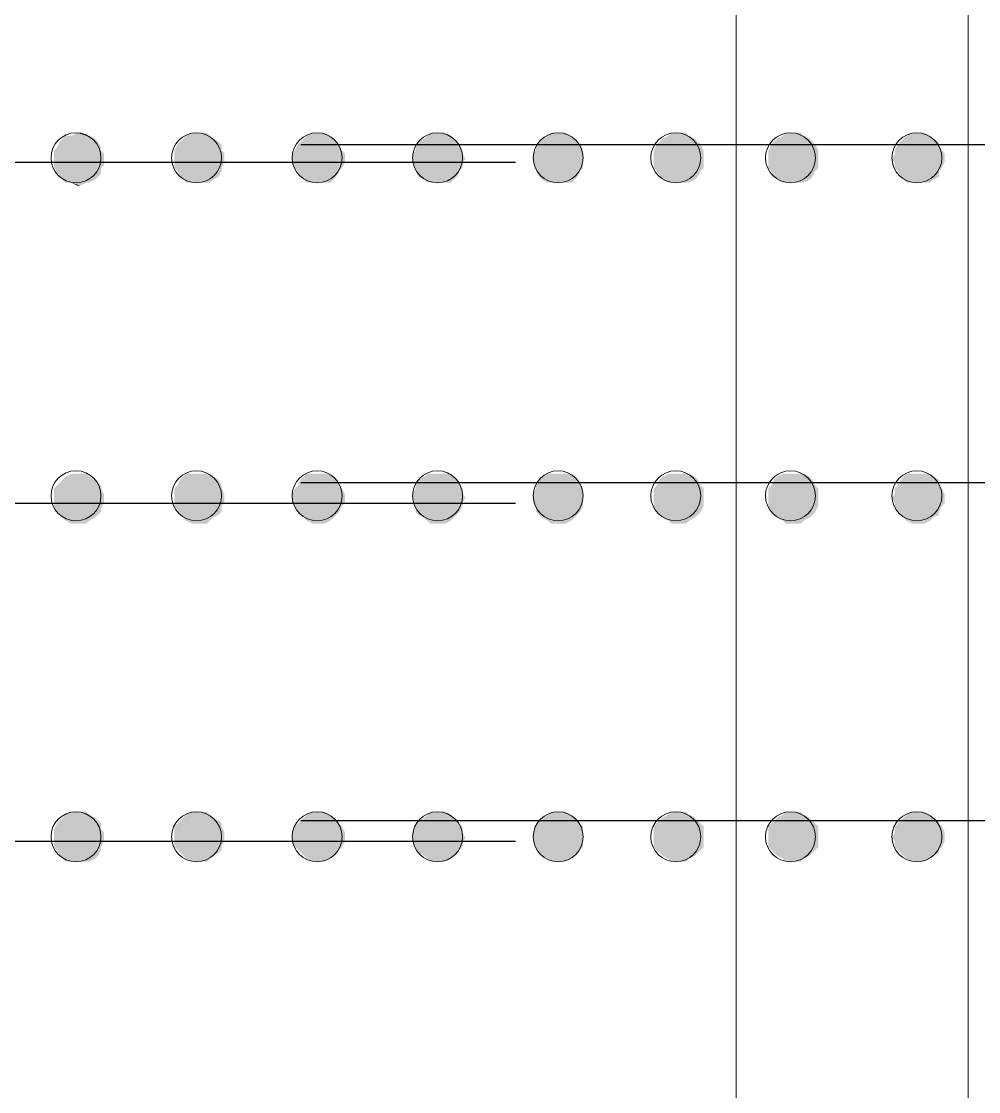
# Model space of a CAD drawing. Header units: inches. Extents: x 2 to 136, y 1 to 96.
# Drawn here: x 53.96 to 60.34, y 59.27 to 66.4 of the extents above; entities that cross this region are included whole.
import ezdxf

# ---------------------------------------------------------------- set-up
doc = ezdxf.new("R2010")
doc.units = ezdxf.units.IN
doc.header["$MEASUREMENT"] = 0
doc.layers.add('PDF_COLUMN', color=251, linetype='Continuous', true_color=0x636466)
doc.layers.add('PDF_Outer Line', color=165, linetype='Continuous', true_color=0x5258ac)
doc.layers.add('PDF_Girt', color=7, linetype='Continuous')

msp = doc.modelspace()

# ---------------------------------------------------------------- linework, layer by layer
at = {"layer": 'PDF_COLUMN', "lineweight": 0}
for centre in [(54.326, 65.4947), (55.1288, 65.4947), (55.9317, 65.4947), (56.7346, 65.4947), (57.5375, 65.4947), (58.3208, 65.4947), (54.326, 63.2427), (55.1288, 63.2427), (55.9317, 63.2427), (56.7346, 63.2427), (57.5375, 63.2427), (58.3208, 63.2427), (54.326, 60.971), (55.1288, 60.971), (55.9317, 60.971), (56.7346, 60.971), (57.5375, 60.971), (58.3208, 60.971)]:
    msp.add_circle(centre, 0.1665, dxfattribs=at)
at = {"layer": 'PDF_COLUMN', "color": 7, "lineweight": 0}
for centre in [(59.0846, 65.4947), (59.9266, 65.4947), (59.0846, 63.2427), (59.9266, 63.2427), (59.0846, 60.971), (59.9266, 60.971)]:
    msp.add_circle(centre, 0.1665, dxfattribs=at)
at = {"layer": 'PDF_COLUMN', "transparency": 33554559}
for points in [[(54.2182, 65.6024), (54.4924, 65.5632), (54.1987, 65.5632)], [(54.2378, 65.622), (54.4728, 65.6024), (54.2182, 65.6024)], [(54.4728, 65.6024), (54.2182, 65.6024), (54.4924, 65.5632)], [(54.2574, 65.6415), (54.4532, 65.622), (54.2378, 65.622)], [(54.4532, 65.622), (54.2378, 65.622), (54.4728, 65.6024)], [(54.2966, 65.6415), (54.4141, 65.6415), (54.2574, 65.6415)], [(54.4141, 65.6415), (54.2574, 65.6415), (54.4532, 65.622)], [(54.3357, 65.6611), (54.3945, 65.6415), (54.2966, 65.6415)], [(54.3945, 65.6415), (54.2966, 65.6415), (54.4141, 65.6415)], [(54.3553, 65.6611), (54.3357, 65.6611), (54.3945, 65.6415)], [(55.0211, 65.6024), (55.2953, 65.5828), (55.0016, 65.5828)], [(55.0407, 65.622), (55.2757, 65.6024), (55.0211, 65.6024)], [(55.2757, 65.6024), (55.0211, 65.6024), (55.2953, 65.5828)], [(55.0603, 65.6415), (55.2366, 65.622), (55.0407, 65.622)], [(55.2366, 65.622), (55.0407, 65.622), (55.2757, 65.6024)], [(55.0995, 65.6611), (55.217, 65.6415), (55.0603, 65.6415)], [(55.217, 65.6415), (55.0603, 65.6415), (55.2366, 65.622)], [(55.1191, 65.6611), (55.1974, 65.6611), (55.0995, 65.6611)], [(55.1974, 65.6611), (55.0995, 65.6611), (55.217, 65.6415)], [(55.1582, 65.6611), (55.1191, 65.6611), (55.1974, 65.6611)], [(55.824, 65.6024), (56.0786, 65.5828), (55.8045, 65.5828)], [(55.8436, 65.622), (56.059, 65.6024), (55.824, 65.6024)], [(56.059, 65.6024), (55.824, 65.6024), (56.0786, 65.5828)], [(55.8632, 65.6415), (56.0394, 65.622), (55.8436, 65.622)], [(56.0394, 65.622), (55.8436, 65.622), (56.059, 65.6024)], [(55.9024, 65.6611), (56.0199, 65.6415), (55.8632, 65.6415)], [(56.0199, 65.6415), (55.8632, 65.6415), (56.0394, 65.622)], [(55.9219, 65.6611), (55.9807, 65.6611), (55.9024, 65.6611)], [(55.9807, 65.6611), (55.9024, 65.6611), (56.0199, 65.6415)], [(55.9611, 65.6611), (55.9219, 65.6611), (55.9807, 65.6611)], [(56.6073, 65.6024), (56.8815, 65.5828), (56.5878, 65.5828)], [(56.6465, 65.622), (56.8619, 65.6024), (56.6073, 65.6024)], [(56.8619, 65.6024), (56.6073, 65.6024), (56.8815, 65.5828)], [(56.6661, 65.6415), (56.8423, 65.622), (56.6465, 65.622)], [(56.8423, 65.622), (56.6465, 65.622), (56.8619, 65.6024)], [(56.6857, 65.6611), (56.8228, 65.6415), (56.6661, 65.6415)], [(56.8228, 65.6415), (56.6661, 65.6415), (56.8423, 65.622)], [(56.7248, 65.6611), (56.7836, 65.6611), (56.6857, 65.6611)], [(56.7836, 65.6611), (56.6857, 65.6611), (56.8228, 65.6415)], [(56.764, 65.6611), (56.7248, 65.6611), (56.7836, 65.6611)], [(57.4102, 65.6024), (57.6844, 65.5828), (57.3907, 65.5828)], [(57.4298, 65.622), (57.6648, 65.6024), (57.4102, 65.6024)], [(57.6648, 65.6024), (57.4102, 65.6024), (57.6844, 65.5828)], [(57.469, 65.6415), (57.6452, 65.622), (57.4298, 65.622)], [(57.6452, 65.622), (57.4298, 65.622), (57.6648, 65.6024)], [(57.4886, 65.6611), (57.6257, 65.6415), (57.469, 65.6415)], [(57.6257, 65.6415), (57.469, 65.6415), (57.6452, 65.622)], [(57.5277, 65.6611), (57.5865, 65.6611), (57.4886, 65.6611)], [(57.5865, 65.6611), (57.4886, 65.6611), (57.6257, 65.6415)], [(57.5473, 65.6611), (57.5277, 65.6611), (57.5865, 65.6611)], [(58.2131, 65.6024), (58.4873, 65.5828), (58.1936, 65.5828)], [(58.2327, 65.622), (58.4677, 65.6024), (58.2131, 65.6024)], [(58.4677, 65.6024), (58.2131, 65.6024), (58.4873, 65.5828)], [(58.2719, 65.6415), (58.4481, 65.622), (58.2327, 65.622)], [(58.4481, 65.622), (58.2327, 65.622), (58.4677, 65.6024)], [(58.2915, 65.6611), (58.409, 65.6415), (58.2719, 65.6415)], [(58.409, 65.6415), (58.2719, 65.6415), (58.4481, 65.622)], [(58.3306, 65.6611), (58.3894, 65.6611), (58.2915, 65.6611)], [(58.3894, 65.6611), (58.2915, 65.6611), (58.409, 65.6415)], [(58.3502, 65.6611), (58.3306, 65.6611), (58.3894, 65.6611)], [(54.1987, 65.5632), (54.4924, 65.5436), (54.1791, 65.5436)], [(54.4924, 65.5436), (54.1791, 65.5436), (54.512, 65.524)], [(54.1791, 65.5436), (54.512, 65.524), (54.1791, 65.524)], [(54.4924, 65.5632), (54.1987, 65.5632), (54.4924, 65.5436)], [(55.0016, 65.5828), (55.2953, 65.5436), (54.982, 65.5436)], [(55.2953, 65.5436), (54.982, 65.5436), (55.3149, 65.524)], [(54.982, 65.5436), (55.3149, 65.524), (54.982, 65.524)], [(55.2953, 65.5828), (55.0016, 65.5828), (55.2953, 65.5436)], [(55.7849, 65.5436), (56.1178, 65.524), (55.7653, 65.524)], [(55.8045, 65.5828), (56.0982, 65.5436), (55.7849, 65.5436)], [(56.0982, 65.5436), (55.7849, 65.5436), (56.1178, 65.524)], [(56.0786, 65.5828), (55.8045, 65.5828), (56.0982, 65.5436)], [(56.5878, 65.5436), (56.9011, 65.524), (56.5682, 65.524)], [(56.8815, 65.5828), (56.5878, 65.5828), (56.9011, 65.5436)], [(56.5878, 65.5828), (56.9011, 65.5436), (56.5878, 65.5436)], [(56.9011, 65.5436), (56.5878, 65.5436), (56.9011, 65.524)], [(57.3907, 65.5436), (57.704, 65.524), (57.3711, 65.524)], [(57.6844, 65.5828), (57.3907, 65.5828), (57.704, 65.5436)], [(57.3907, 65.5828), (57.704, 65.5436), (57.3907, 65.5436)], [(57.704, 65.5436), (57.3907, 65.5436), (57.704, 65.524)], [(58.1936, 65.5828), (58.5069, 65.5436), (58.174, 65.5436)], [(58.5069, 65.5436), (58.174, 65.5436), (58.5069, 65.524)], [(58.174, 65.5436), (58.5069, 65.524), (58.174, 65.524)], [(58.4873, 65.5828), (58.1936, 65.5828), (58.5069, 65.5436)], [(54.512, 65.524), (54.1791, 65.524), (54.512, 65.4849)], [(54.1791, 65.524), (54.512, 65.4849), (54.1791, 65.4849)], [(54.512, 65.4849), (54.1791, 65.4849), (54.512, 65.4457)], [(54.1791, 65.4849), (54.512, 65.4457), (54.1791, 65.4457)], [(55.3149, 65.524), (54.982, 65.524), (55.3149, 65.4849)], [(54.982, 65.524), (55.3149, 65.4849), (54.982, 65.4849)], [(55.3149, 65.4849), (54.982, 65.4849), (55.3149, 65.4653)], [(54.982, 65.4849), (55.3149, 65.4653), (54.982, 65.4653)], [(55.3149, 65.4653), (54.982, 65.4653), (55.2953, 65.4261)], [(54.982, 65.4653), (55.2953, 65.4261), (54.982, 65.4261)], [(56.1178, 65.524), (55.7653, 65.524), (56.1178, 65.4849)], [(55.7653, 65.524), (56.1178, 65.4849), (55.7653, 65.4849)], [(56.1178, 65.4849), (55.7653, 65.4849), (56.1178, 65.4653)], [(55.7653, 65.4849), (56.1178, 65.4653), (55.7653, 65.4653)], [(56.1178, 65.4653), (55.7653, 65.4653), (56.0982, 65.4261)], [(55.7653, 65.4653), (56.0982, 65.4261), (55.7849, 65.4261)], [(56.9011, 65.524), (56.5682, 65.524), (56.9207, 65.4849)], [(56.5682, 65.524), (56.9207, 65.4849), (56.5682, 65.4849)], [(56.9207, 65.4849), (56.5682, 65.4849), (56.9011, 65.4653)], [(56.5682, 65.4849), (56.9011, 65.4653), (56.5682, 65.4653)], [(56.9011, 65.4653), (56.5682, 65.4653), (56.9011, 65.4261)], [(56.5682, 65.4653), (56.9011, 65.4261), (56.5878, 65.4261)], [(57.704, 65.524), (57.3711, 65.524), (57.704, 65.4849)], [(57.3711, 65.524), (57.704, 65.4849), (57.3711, 65.4849)], [(57.704, 65.4849), (57.3711, 65.4849), (57.704, 65.4653)], [(57.3711, 65.4849), (57.704, 65.4653), (57.3711, 65.4653)], [(57.704, 65.4653), (57.3711, 65.4653), (57.704, 65.4261)], [(57.3711, 65.4653), (57.704, 65.4261), (57.3907, 65.4261)], [(58.5069, 65.524), (58.174, 65.524), (58.5069, 65.4849)], [(58.174, 65.524), (58.5069, 65.4849), (58.174, 65.4849)], [(58.5069, 65.4849), (58.174, 65.4849), (58.5069, 65.4653)], [(58.174, 65.4849), (58.5069, 65.4653), (58.174, 65.4653)], [(58.5069, 65.4653), (58.174, 65.4653), (58.5069, 65.4261)], [(58.174, 65.4653), (58.5069, 65.4261), (58.174, 65.4261)], [(54.512, 65.4457), (54.1791, 65.4457), (54.4924, 65.4261)], [(54.1791, 65.4457), (54.4924, 65.4261), (54.1791, 65.4261)], [(54.4924, 65.4261), (54.1791, 65.4261), (54.4924, 65.387)], [(54.1791, 65.4261), (54.4924, 65.387), (54.1987, 65.387)], [(54.4924, 65.387), (54.1987, 65.387), (54.4728, 65.3674)], [(54.1987, 65.387), (54.4728, 65.3674), (54.2182, 65.3674)], [(55.2953, 65.4261), (54.982, 65.4261), (55.2953, 65.4066)], [(54.982, 65.4261), (55.2953, 65.4066), (55.0016, 65.4066)], [(55.2953, 65.4066), (55.0016, 65.4066), (55.2757, 65.3674)], [(55.0016, 65.4066), (55.2757, 65.3674), (55.0211, 65.3674)], [(56.0982, 65.4261), (55.7849, 65.4261), (56.0786, 65.4066)], [(55.7849, 65.4261), (56.0786, 65.4066), (55.8045, 65.4066)], [(56.0786, 65.4066), (55.8045, 65.4066), (56.059, 65.3674)], [(55.8045, 65.4066), (56.059, 65.3674), (55.824, 65.3674)], [(56.9011, 65.4261), (56.5878, 65.4261), (56.8815, 65.4066)], [(56.5878, 65.4261), (56.8815, 65.4066), (56.5878, 65.4066)], [(56.8815, 65.4066), (56.5878, 65.4066), (56.8619, 65.3674)], [(56.5878, 65.4066), (56.8619, 65.3674), (56.6073, 65.3674)], [(57.704, 65.4261), (57.3907, 65.4261), (57.6844, 65.4066)], [(57.3907, 65.4261), (57.6844, 65.4066), (57.3907, 65.4066)], [(57.6844, 65.4066), (57.3907, 65.4066), (57.6648, 65.3674)], [(57.3907, 65.4066), (57.6648, 65.3674), (57.4102, 65.3674)], [(58.5069, 65.4261), (58.174, 65.4261), (58.4873, 65.4066)], [(58.174, 65.4261), (58.4873, 65.4066), (58.1936, 65.4066)], [(58.4873, 65.4066), (58.1936, 65.4066), (58.4677, 65.3674)], [(58.1936, 65.4066), (58.4677, 65.3674), (58.2131, 65.3674)], [(54.4728, 65.3674), (54.2182, 65.3674), (54.4532, 65.3478)], [(54.2182, 65.3674), (54.4532, 65.3478), (54.2378, 65.3478)], [(54.4532, 65.3478), (54.2378, 65.3478), (54.4141, 65.3282)], [(54.2378, 65.3478), (54.4141, 65.3282), (54.2574, 65.3282)], [(54.4141, 65.3282), (54.2574, 65.3282), (54.3945, 65.3282)], [(54.2574, 65.3282), (54.3945, 65.3282), (54.2966, 65.3282)], [(54.3945, 65.3282), (54.2966, 65.3282), (54.3553, 65.3086)], [(54.2966, 65.3282), (54.3553, 65.3086), (54.3357, 65.3086)], [(55.2757, 65.3674), (55.0211, 65.3674), (55.2366, 65.3478)], [(55.0211, 65.3674), (55.2366, 65.3478), (55.0407, 65.3478)], [(55.2366, 65.3478), (55.0407, 65.3478), (55.217, 65.3282)], [(55.0407, 65.3478), (55.217, 65.3282), (55.0603, 65.3282)], [(55.217, 65.3282), (55.0603, 65.3282), (55.1974, 65.3282)], [(55.0603, 65.3282), (55.1974, 65.3282), (55.0995, 65.3282)], [(55.1974, 65.3282), (55.0995, 65.3282), (55.1582, 65.3282)], [(55.0995, 65.3282), (55.1582, 65.3282), (55.1191, 65.3282)], [(56.059, 65.3674), (55.824, 65.3674), (56.0394, 65.3478)], [(55.824, 65.3674), (56.0394, 65.3478), (55.8436, 65.3478)], [(56.0394, 65.3478), (55.8436, 65.3478), (56.0199, 65.3282)], [(55.8436, 65.3478), (56.0199, 65.3282), (55.8632, 65.3282)], [(56.0199, 65.3282), (55.8632, 65.3282), (55.9807, 65.3282)], [(55.8632, 65.3282), (55.9807, 65.3282), (55.9024, 65.3282)], [(55.9807, 65.3282), (55.9024, 65.3282), (55.9611, 65.3282)], [(55.9024, 65.3282), (55.9611, 65.3282), (55.9219, 65.3282)], [(56.8619, 65.3674), (56.6073, 65.3674), (56.8423, 65.3478)], [(56.6073, 65.3674), (56.8423, 65.3478), (56.6465, 65.3478)], [(56.8423, 65.3478), (56.6465, 65.3478), (56.8228, 65.3282)], [(56.6465, 65.3478), (56.8228, 65.3282), (56.6661, 65.3282)], [(56.8228, 65.3282), (56.6661, 65.3282), (56.7836, 65.3282)], [(56.6661, 65.3282), (56.7836, 65.3282), (56.6857, 65.3282)], [(56.7836, 65.3282), (56.6857, 65.3282), (56.764, 65.3282)], [(56.6857, 65.3282), (56.764, 65.3282), (56.7248, 65.3282)], [(57.6648, 65.3674), (57.4102, 65.3674), (57.6452, 65.3478)], [(57.4102, 65.3674), (57.6452, 65.3478), (57.4298, 65.3478)], [(57.6452, 65.3478), (57.4298, 65.3478), (57.6257, 65.3282)], [(57.4298, 65.3478), (57.6257, 65.3282), (57.469, 65.3282)], [(57.6257, 65.3282), (57.469, 65.3282), (57.5865, 65.3282)], [(57.469, 65.3282), (57.5865, 65.3282), (57.4886, 65.3282)], [(57.5865, 65.3282), (57.4886, 65.3282), (57.5473, 65.3282)], [(57.4886, 65.3282), (57.5473, 65.3282), (57.5277, 65.3282)], [(58.4677, 65.3674), (58.2131, 65.3674), (58.4481, 65.3478)], [(58.2131, 65.3674), (58.4481, 65.3478), (58.2327, 65.3478)], [(58.4481, 65.3478), (58.2327, 65.3478), (58.409, 65.3282)], [(58.2327, 65.3478), (58.409, 65.3282), (58.2719, 65.3282)], [(58.409, 65.3282), (58.2719, 65.3282), (58.3894, 65.3282)], [(58.2719, 65.3282), (58.3894, 65.3282), (58.2915, 65.3282)], [(58.3894, 65.3282), (58.2915, 65.3282), (58.3502, 65.3282)], [(58.2915, 65.3282), (58.3502, 65.3282), (58.3306, 65.3282)], [(54.2966, 63.3895), (54.4141, 63.3699), (54.2574, 63.3699)], [(54.3357, 63.3895), (54.3945, 63.3895), (54.2966, 63.3895)], [(54.3945, 63.3895), (54.2966, 63.3895), (54.4141, 63.3699)], [(54.3553, 63.3895), (54.3357, 63.3895), (54.3945, 63.3895)], [(55.0603, 63.3895), (55.2366, 63.3699), (55.0407, 63.3699)], [(55.0995, 63.3895), (55.217, 63.3895), (55.0603, 63.3895)], [(55.217, 63.3895), (55.0603, 63.3895), (55.2366, 63.3699)], [(55.1191, 63.3895), (55.1974, 63.3895), (55.0995, 63.3895)], [(55.1974, 63.3895), (55.0995, 63.3895), (55.217, 63.3895)], [(55.1582, 63.3895), (55.1191, 63.3895), (55.1974, 63.3895)], [(55.8632, 63.3895), (56.0394, 63.3699), (55.8436, 63.3699)], [(55.9024, 63.3895), (56.0199, 63.3895), (55.8632, 63.3895)], [(56.0199, 63.3895), (55.8632, 63.3895), (56.0394, 63.3699)], [(55.9219, 63.3895), (55.9807, 63.3895), (55.9024, 63.3895)], [(55.9807, 63.3895), (55.9024, 63.3895), (56.0199, 63.3895)], [(55.9611, 63.3895), (55.9219, 63.3895), (55.9807, 63.3895)], [(56.6661, 63.3895), (56.8423, 63.3699), (56.6465, 63.3699)], [(56.6857, 63.3895), (56.8228, 63.3895), (56.6661, 63.3895)], [(56.8228, 63.3895), (56.6661, 63.3895), (56.8423, 63.3699)], [(56.7248, 63.3895), (56.7836, 63.3895), (56.6857, 63.3895)], [(56.7836, 63.3895), (56.6857, 63.3895), (56.8228, 63.3895)], [(56.764, 63.3895), (56.7248, 63.3895), (56.7836, 63.3895)], [(57.469, 63.3895), (57.6452, 63.3699), (57.4298, 63.3699)], [(57.4886, 63.3895), (57.6257, 63.3895), (57.469, 63.3895)], [(57.6257, 63.3895), (57.469, 63.3895), (57.6452, 63.3699)], [(57.5277, 63.3895), (57.5865, 63.3895), (57.4886, 63.3895)], [(57.5865, 63.3895), (57.4886, 63.3895), (57.6257, 63.3895)], [(57.5473, 63.3895), (57.5277, 63.3895), (57.5865, 63.3895)], [(58.2719, 63.3895), (58.4481, 63.3699), (58.2327, 63.3699)], [(58.2915, 63.3895), (58.409, 63.3895), (58.2719, 63.3895)], [(58.409, 63.3895), (58.2719, 63.3895), (58.4481, 63.3699)], [(58.3306, 63.3895), (58.3894, 63.3895), (58.2915, 63.3895)], [(58.3894, 63.3895), (58.2915, 63.3895), (58.409, 63.3895)], [(58.3502, 63.3895), (58.3306, 63.3895), (58.3894, 63.3895)], [(54.2182, 63.3308), (54.4924, 63.3112), (54.1987, 63.3112)], [(54.2378, 63.3504), (54.4728, 63.3308), (54.2182, 63.3308)], [(54.4728, 63.3308), (54.2182, 63.3308), (54.4924, 63.3112)], [(54.2574, 63.3699), (54.4532, 63.3504), (54.2378, 63.3504)], [(54.4532, 63.3504), (54.2378, 63.3504), (54.4728, 63.3308)], [(54.4141, 63.3699), (54.2574, 63.3699), (54.4532, 63.3504)], [(55.0211, 63.3504), (55.2953, 63.3112), (55.0016, 63.3112)], [(55.0407, 63.3699), (55.2757, 63.3504), (55.0211, 63.3504)], [(55.2757, 63.3504), (55.0211, 63.3504), (55.2953, 63.3112)], [(55.2366, 63.3699), (55.0407, 63.3699), (55.2757, 63.3504)], [(55.824, 63.3504), (56.0786, 63.3112), (55.8045, 63.3112)], [(55.8436, 63.3699), (56.059, 63.3504), (55.824, 63.3504)], [(56.059, 63.3504), (55.824, 63.3504), (56.0786, 63.3112)], [(56.0394, 63.3699), (55.8436, 63.3699), (56.059, 63.3504)], [(56.6073, 63.3504), (56.8815, 63.3112), (56.5878, 63.3112)], [(56.6465, 63.3699), (56.8619, 63.3504), (56.6073, 63.3504)], [(56.8619, 63.3504), (56.6073, 63.3504), (56.8815, 63.3112)], [(56.8423, 63.3699), (56.6465, 63.3699), (56.8619, 63.3504)], [(57.4102, 63.3504), (57.6844, 63.3112), (57.3907, 63.3112)], [(57.4298, 63.3699), (57.6648, 63.3504), (57.4102, 63.3504)], [(57.6648, 63.3504), (57.4102, 63.3504), (57.6844, 63.3112)], [(57.6452, 63.3699), (57.4298, 63.3699), (57.6648, 63.3504)], [(58.2131, 63.3504), (58.4873, 63.3112), (58.1936, 63.3112)], [(58.2327, 63.3699), (58.4677, 63.3504), (58.2131, 63.3504)], [(58.4677, 63.3504), (58.2131, 63.3504), (58.4873, 63.3112)], [(58.4481, 63.3699), (58.2327, 63.3699), (58.4677, 63.3504)], [(54.1987, 63.3112), (54.4924, 63.2916), (54.1791, 63.2916)], [(54.4924, 63.2916), (54.1791, 63.2916), (54.512, 63.2524)], [(54.1791, 63.2916), (54.512, 63.2524), (54.1791, 63.2524)], [(54.512, 63.2524), (54.1791, 63.2524), (54.512, 63.2329)], [(54.1791, 63.2524), (54.512, 63.2329), (54.1791, 63.2329)], [(54.4924, 63.3112), (54.1987, 63.3112), (54.4924, 63.2916)], [(55.0016, 63.3112), (55.2953, 63.2916), (54.982, 63.2916)], [(55.2953, 63.2916), (54.982, 63.2916), (55.3149, 63.2524)], [(54.982, 63.2916), (55.3149, 63.2524), (54.982, 63.2524)], [(55.3149, 63.2524), (54.982, 63.2524), (55.3149, 63.2329)], [(54.982, 63.2524), (55.3149, 63.2329), (54.982, 63.2329)], [(55.2953, 63.3112), (55.0016, 63.3112), (55.2953, 63.2916)], [(55.7849, 63.2916), (56.1178, 63.2524), (55.7653, 63.2524)], [(56.1178, 63.2524), (55.7653, 63.2524), (56.1178, 63.2329)], [(55.7653, 63.2524), (56.1178, 63.2329), (55.7653, 63.2329)], [(55.8045, 63.3112), (56.0982, 63.2916), (55.7849, 63.2916)], [(56.0982, 63.2916), (55.7849, 63.2916), (56.1178, 63.2524)], [(56.0786, 63.3112), (55.8045, 63.3112), (56.0982, 63.2916)], [(56.5878, 63.2916), (56.9011, 63.2524), (56.5682, 63.2524)], [(56.9011, 63.2524), (56.5682, 63.2524), (56.9207, 63.2329)], [(56.5682, 63.2524), (56.9207, 63.2329), (56.5682, 63.2329)], [(56.8815, 63.3112), (56.5878, 63.3112), (56.9011, 63.2916)], [(56.5878, 63.3112), (56.9011, 63.2916), (56.5878, 63.2916)], [(56.9011, 63.2916), (56.5878, 63.2916), (56.9011, 63.2524)], [(57.3907, 63.2916), (57.704, 63.2524), (57.3711, 63.2524)], [(57.704, 63.2524), (57.3711, 63.2524), (57.704, 63.2329)], [(57.3711, 63.2524), (57.704, 63.2329), (57.3711, 63.2329)], [(57.6844, 63.3112), (57.3907, 63.3112), (57.704, 63.2916)], [(57.3907, 63.3112), (57.704, 63.2916), (57.3907, 63.2916)], [(57.704, 63.2916), (57.3907, 63.2916), (57.704, 63.2524)], [(58.1936, 63.3112), (58.5069, 63.2916), (58.174, 63.2916)], [(58.5069, 63.2916), (58.174, 63.2916), (58.5069, 63.2524)], [(58.174, 63.2916), (58.5069, 63.2524), (58.174, 63.2524)], [(58.5069, 63.2524), (58.174, 63.2524), (58.5069, 63.2329)], [(58.174, 63.2524), (58.5069, 63.2329), (58.174, 63.2329)], [(58.4873, 63.3112), (58.1936, 63.3112), (58.5069, 63.2916)], [(54.512, 63.2329), (54.1791, 63.2329), (54.512, 63.1937)], [(54.1791, 63.2329), (54.512, 63.1937), (54.1791, 63.1937)], [(54.512, 63.1937), (54.1791, 63.1937), (54.4924, 63.1545)], [(54.1791, 63.1937), (54.4924, 63.1545), (54.1791, 63.1545)], [(55.3149, 63.2329), (54.982, 63.2329), (55.3149, 63.1937)], [(54.982, 63.2329), (55.3149, 63.1937), (54.982, 63.1937)], [(55.3149, 63.1937), (54.982, 63.1937), (55.2953, 63.1741)], [(54.982, 63.1937), (55.2953, 63.1741), (54.982, 63.1741)], [(56.1178, 63.2329), (55.7653, 63.2329), (56.1178, 63.1937)], [(55.7653, 63.2329), (56.1178, 63.1937), (55.7653, 63.1937)], [(56.1178, 63.1937), (55.7653, 63.1937), (56.0982, 63.1741)], [(55.7653, 63.1937), (56.0982, 63.1741), (55.7849, 63.1741)], [(56.9207, 63.2329), (56.5682, 63.2329), (56.9011, 63.1937)], [(56.5682, 63.2329), (56.9011, 63.1937), (56.5682, 63.1937)], [(56.9011, 63.1937), (56.5682, 63.1937), (56.9011, 63.1741)], [(56.5682, 63.1937), (56.9011, 63.1741), (56.5878, 63.1741)], [(57.704, 63.2329), (57.3711, 63.2329), (57.704, 63.1937)], [(57.3711, 63.2329), (57.704, 63.1937), (57.3711, 63.1937)], [(57.704, 63.1937), (57.3711, 63.1937), (57.704, 63.1741)], [(57.3711, 63.1937), (57.704, 63.1741), (57.3907, 63.1741)], [(58.5069, 63.2329), (58.174, 63.2329), (58.5069, 63.1937)], [(58.174, 63.2329), (58.5069, 63.1937), (58.174, 63.1937)], [(58.5069, 63.1937), (58.174, 63.1937), (58.5069, 63.1741)], [(58.174, 63.1937), (58.5069, 63.1741), (58.174, 63.1741)], [(54.4924, 63.1545), (54.1791, 63.1545), (54.4924, 63.1349)], [(54.1791, 63.1545), (54.4924, 63.1349), (54.1987, 63.1349)], [(54.4924, 63.1349), (54.1987, 63.1349), (54.4728, 63.1154)], [(54.1987, 63.1349), (54.4728, 63.1154), (54.2182, 63.1154)], [(54.4728, 63.1154), (54.2182, 63.1154), (54.4532, 63.0958)], [(54.2182, 63.1154), (54.4532, 63.0958), (54.2378, 63.0958)], [(55.2953, 63.1741), (54.982, 63.1741), (55.2953, 63.1349)], [(54.982, 63.1741), (55.2953, 63.1349), (55.0016, 63.1349)], [(55.2953, 63.1349), (55.0016, 63.1349), (55.2757, 63.1154)], [(55.0016, 63.1349), (55.2757, 63.1154), (55.0211, 63.1154)], [(55.2757, 63.1154), (55.0211, 63.1154), (55.2366, 63.0958)], [(55.0211, 63.1154), (55.2366, 63.0958), (55.0407, 63.0958)], [(56.0982, 63.1741), (55.7849, 63.1741), (56.0786, 63.1349)], [(55.7849, 63.1741), (56.0786, 63.1349), (55.8045, 63.1349)], [(56.0786, 63.1349), (55.8045, 63.1349), (56.059, 63.1154)], [(55.8045, 63.1349), (56.059, 63.1154), (55.824, 63.1154)], [(56.059, 63.1154), (55.824, 63.1154), (56.0394, 63.0958)], [(55.824, 63.1154), (56.0394, 63.0958), (55.8436, 63.0958)], [(56.9011, 63.1741), (56.5878, 63.1741), (56.8815, 63.1349)], [(56.5878, 63.1741), (56.8815, 63.1349), (56.5878, 63.1349)], [(56.8815, 63.1349), (56.5878, 63.1349), (56.8619, 63.1154)], [(56.5878, 63.1349), (56.8619, 63.1154), (56.6073, 63.1154)], [(56.8619, 63.1154), (56.6073, 63.1154), (56.8423, 63.0958)], [(56.6073, 63.1154), (56.8423, 63.0958), (56.6465, 63.0958)], [(57.704, 63.1741), (57.3907, 63.1741), (57.6844, 63.1349)], [(57.3907, 63.1741), (57.6844, 63.1349), (57.3907, 63.1349)], [(57.6844, 63.1349), (57.3907, 63.1349), (57.6648, 63.1154)], [(57.3907, 63.1349), (57.6648, 63.1154), (57.4102, 63.1154)], [(57.6648, 63.1154), (57.4102, 63.1154), (57.6452, 63.0958)], [(57.4102, 63.1154), (57.6452, 63.0958), (57.4298, 63.0958)], [(58.5069, 63.1741), (58.174, 63.1741), (58.4873, 63.1349)], [(58.174, 63.1741), (58.4873, 63.1349), (58.1936, 63.1349)], [(58.4873, 63.1349), (58.1936, 63.1349), (58.4677, 63.1154)], [(58.1936, 63.1349), (58.4677, 63.1154), (58.2131, 63.1154)], [(58.4677, 63.1154), (58.2131, 63.1154), (58.4481, 63.0958)], [(58.2131, 63.1154), (58.4481, 63.0958), (58.2327, 63.0958)], [(54.4532, 63.0958), (54.2378, 63.0958), (54.4141, 63.0762)], [(54.2378, 63.0958), (54.4141, 63.0762), (54.2574, 63.0762)], [(54.4141, 63.0762), (54.2574, 63.0762), (54.3945, 63.0566)], [(54.2574, 63.0762), (54.3945, 63.0566), (54.2966, 63.0566)], [(54.3945, 63.0566), (54.2966, 63.0566), (54.3553, 63.0566)], [(54.2966, 63.0566), (54.3553, 63.0566), (54.3357, 63.0566)], [(55.2366, 63.0958), (55.0407, 63.0958), (55.217, 63.0762)], [(55.0407, 63.0958), (55.217, 63.0762), (55.0603, 63.0762)], [(55.217, 63.0762), (55.0603, 63.0762), (55.1974, 63.0566)], [(55.0603, 63.0762), (55.1974, 63.0566), (55.0995, 63.0566)], [(55.1974, 63.0566), (55.0995, 63.0566), (55.1582, 63.0566)], [(55.0995, 63.0566), (55.1582, 63.0566), (55.1191, 63.0566)], [(56.0394, 63.0958), (55.8436, 63.0958), (56.0199, 63.0762)], [(55.8436, 63.0958), (56.0199, 63.0762), (55.8632, 63.0762)], [(56.0199, 63.0762), (55.8632, 63.0762), (55.9807, 63.0566)], [(55.8632, 63.0762), (55.9807, 63.0566), (55.9024, 63.0566)], [(55.9807, 63.0566), (55.9024, 63.0566), (55.9611, 63.0566)], [(55.9024, 63.0566), (55.9611, 63.0566), (55.9219, 63.0566)], [(56.8423, 63.0958), (56.6465, 63.0958), (56.8228, 63.0762)], [(56.6465, 63.0958), (56.8228, 63.0762), (56.6661, 63.0762)], [(56.8228, 63.0762), (56.6661, 63.0762), (56.7836, 63.0566)], [(56.6661, 63.0762), (56.7836, 63.0566), (56.6857, 63.0566)], [(56.7836, 63.0566), (56.6857, 63.0566), (56.764, 63.0566)], [(56.6857, 63.0566), (56.764, 63.0566), (56.7248, 63.0566)], [(57.6452, 63.0958), (57.4298, 63.0958), (57.6257, 63.0762)], [(57.4298, 63.0958), (57.6257, 63.0762), (57.469, 63.0762)], [(57.6257, 63.0762), (57.469, 63.0762), (57.5865, 63.0566)], [(57.469, 63.0762), (57.5865, 63.0566), (57.4886, 63.0566)], [(57.5865, 63.0566), (57.4886, 63.0566), (57.5473, 63.0566)], [(57.4886, 63.0566), (57.5473, 63.0566), (57.5277, 63.0566)], [(58.4481, 63.0958), (58.2327, 63.0958), (58.409, 63.0762)], [(58.2327, 63.0958), (58.409, 63.0762), (58.2719, 63.0762)], [(58.409, 63.0762), (58.2719, 63.0762), (58.3894, 63.0566)], [(58.2719, 63.0762), (58.3894, 63.0566), (58.2915, 63.0566)], [(58.3894, 63.0566), (58.2915, 63.0566), (58.3502, 63.0566)], [(58.2915, 63.0566), (58.3502, 63.0566), (58.3306, 63.0566)], [(54.2574, 61.1179), (54.4532, 61.0983), (54.2378, 61.0983)], [(54.2966, 61.1375), (54.4141, 61.1179), (54.2574, 61.1179)], [(54.4141, 61.1179), (54.2574, 61.1179), (54.4532, 61.0983)], [(54.3357, 61.1375), (54.3945, 61.1375), (54.2966, 61.1375)], [(54.3945, 61.1375), (54.2966, 61.1375), (54.4141, 61.1179)], [(54.3553, 61.1375), (54.3357, 61.1375), (54.3945, 61.1375)], [(55.0603, 61.1179), (55.2366, 61.0983), (55.0407, 61.0983)], [(55.0995, 61.1375), (55.217, 61.1179), (55.0603, 61.1179)], [(55.217, 61.1179), (55.0603, 61.1179), (55.2366, 61.0983)], [(55.1191, 61.1375), (55.1974, 61.1375), (55.0995, 61.1375)], [(55.1974, 61.1375), (55.0995, 61.1375), (55.217, 61.1179)], [(55.1582, 61.1375), (55.1191, 61.1375), (55.1974, 61.1375)], [(55.8632, 61.1179), (56.0394, 61.0983), (55.8436, 61.0983)], [(55.9024, 61.1375), (56.0199, 61.1179), (55.8632, 61.1179)], [(56.0199, 61.1179), (55.8632, 61.1179), (56.0394, 61.0983)], [(55.9219, 61.1375), (55.9807, 61.1375), (55.9024, 61.1375)], [(55.9807, 61.1375), (55.9024, 61.1375), (56.0199, 61.1179)], [(55.9611, 61.1375), (55.9219, 61.1375), (55.9807, 61.1375)], [(56.6661, 61.1179), (56.8423, 61.0983), (56.6465, 61.0983)], [(56.6857, 61.1375), (56.8228, 61.1179), (56.6661, 61.1179)], [(56.8228, 61.1179), (56.6661, 61.1179), (56.8423, 61.0983)], [(56.7248, 61.1375), (56.7836, 61.1375), (56.6857, 61.1375)], [(56.7836, 61.1375), (56.6857, 61.1375), (56.8228, 61.1179)], [(56.764, 61.1375), (56.7248, 61.1375), (56.7836, 61.1375)], [(57.469, 61.1179), (57.6452, 61.0983), (57.4298, 61.0983)], [(57.4886, 61.1375), (57.6257, 61.1179), (57.469, 61.1179)], [(57.6257, 61.1179), (57.469, 61.1179), (57.6452, 61.0983)], [(57.5277, 61.1375), (57.5865, 61.1375), (57.4886, 61.1375)], [(57.5865, 61.1375), (57.4886, 61.1375), (57.6257, 61.1179)], [(57.5473, 61.1375), (57.5277, 61.1375), (57.5865, 61.1375)], [(58.2719, 61.1179), (58.4481, 61.0983), (58.2327, 61.0983)], [(58.2915, 61.1375), (58.409, 61.1179), (58.2719, 61.1179)], [(58.409, 61.1179), (58.2719, 61.1179), (58.4481, 61.0983)], [(58.3306, 61.1375), (58.3894, 61.1375), (58.2915, 61.1375)], [(58.3894, 61.1375), (58.2915, 61.1375), (58.409, 61.1179)], [(58.3502, 61.1375), (58.3306, 61.1375), (58.3894, 61.1375)], [(54.1987, 61.0592), (54.4924, 61.02), (54.1791, 61.02)], [(54.2182, 61.0788), (54.4924, 61.0592), (54.1987, 61.0592)], [(54.4924, 61.0592), (54.1987, 61.0592), (54.4924, 61.02)], [(54.2378, 61.0983), (54.4728, 61.0788), (54.2182, 61.0788)], [(54.4728, 61.0788), (54.2182, 61.0788), (54.4924, 61.0592)], [(54.4532, 61.0983), (54.2378, 61.0983), (54.4728, 61.0788)], [(55.0016, 61.0592), (55.2953, 61.0396), (54.982, 61.0396)], [(55.2953, 61.0396), (54.982, 61.0396), (55.3149, 61.0004)], [(54.982, 61.0396), (55.3149, 61.0004), (54.982, 61.0004)], [(55.0211, 61.0788), (55.2953, 61.0592), (55.0016, 61.0592)], [(55.2953, 61.0592), (55.0016, 61.0592), (55.2953, 61.0396)], [(55.0407, 61.0983), (55.2757, 61.0788), (55.0211, 61.0788)], [(55.2757, 61.0788), (55.0211, 61.0788), (55.2953, 61.0592)], [(55.2366, 61.0983), (55.0407, 61.0983), (55.2757, 61.0788)], [(55.7849, 61.0396), (56.1178, 61.0004), (55.7653, 61.0004)], [(55.8045, 61.0592), (56.0982, 61.0396), (55.7849, 61.0396)], [(56.0982, 61.0396), (55.7849, 61.0396), (56.1178, 61.0004)], [(55.824, 61.0788), (56.0786, 61.0592), (55.8045, 61.0592)], [(56.0786, 61.0592), (55.8045, 61.0592), (56.0982, 61.0396)], [(55.8436, 61.0983), (56.059, 61.0788), (55.824, 61.0788)], [(56.059, 61.0788), (55.824, 61.0788), (56.0786, 61.0592)], [(56.0394, 61.0983), (55.8436, 61.0983), (56.059, 61.0788)], [(56.5878, 61.0396), (56.9011, 61.0004), (56.5682, 61.0004)], [(56.6073, 61.0788), (56.8815, 61.0592), (56.5878, 61.0592)], [(56.8815, 61.0592), (56.5878, 61.0592), (56.9011, 61.0396)], [(56.5878, 61.0592), (56.9011, 61.0396), (56.5878, 61.0396)], [(56.9011, 61.0396), (56.5878, 61.0396), (56.9011, 61.0004)], [(56.6465, 61.0983), (56.8619, 61.0788), (56.6073, 61.0788)], [(56.8619, 61.0788), (56.6073, 61.0788), (56.8815, 61.0592)], [(56.8423, 61.0983), (56.6465, 61.0983), (56.8619, 61.0788)], [(57.3907, 61.0396), (57.704, 61.0004), (57.3711, 61.0004)], [(57.4102, 61.0788), (57.6844, 61.0592), (57.3907, 61.0592)], [(57.6844, 61.0592), (57.3907, 61.0592), (57.704, 61.0396)], [(57.3907, 61.0592), (57.704, 61.0396), (57.3907, 61.0396)], [(57.704, 61.0396), (57.3907, 61.0396), (57.704, 61.0004)], [(57.4298, 61.0983), (57.6648, 61.0788), (57.4102, 61.0788)], [(57.6648, 61.0788), (57.4102, 61.0788), (57.6844, 61.0592)], [(57.6452, 61.0983), (57.4298, 61.0983), (57.6648, 61.0788)], [(58.1936, 61.0592), (58.5069, 61.0396), (58.174, 61.0396)], [(58.5069, 61.0396), (58.174, 61.0396), (58.5069, 61.0004)], [(58.174, 61.0396), (58.5069, 61.0004), (58.174, 61.0004)], [(58.2131, 61.0788), (58.4873, 61.0592), (58.1936, 61.0592)], [(58.4873, 61.0592), (58.1936, 61.0592), (58.5069, 61.0396)], [(58.2327, 61.0983), (58.4677, 61.0788), (58.2131, 61.0788)], [(58.4677, 61.0788), (58.2131, 61.0788), (58.4873, 61.0592)], [(58.4481, 61.0983), (58.2327, 61.0983), (58.4677, 61.0788)], [(54.4924, 61.02), (54.1791, 61.02), (54.512, 61.0004)], [(54.1791, 61.02), (54.512, 61.0004), (54.1791, 61.0004)], [(54.512, 61.0004), (54.1791, 61.0004), (54.512, 60.9613)], [(54.1791, 61.0004), (54.512, 60.9613), (54.1791, 60.9613)], [(55.3149, 61.0004), (54.982, 61.0004), (55.3149, 60.9613)], [(54.982, 61.0004), (55.3149, 60.9613), (54.982, 60.9613)], [(56.1178, 61.0004), (55.7653, 61.0004), (56.1178, 60.9613)], [(55.7653, 61.0004), (56.1178, 60.9613), (55.7653, 60.9613)], [(56.9011, 61.0004), (56.5682, 61.0004), (56.9207, 60.9613)], [(56.5682, 61.0004), (56.9207, 60.9613), (56.5682, 60.9613)], [(57.704, 61.0004), (57.3711, 61.0004), (57.704, 60.9613)], [(57.3711, 61.0004), (57.704, 60.9613), (57.3711, 60.9613)], [(58.5069, 61.0004), (58.174, 61.0004), (58.5069, 60.9613)], [(58.174, 61.0004), (58.5069, 60.9613), (58.174, 60.9613)], [(54.512, 60.9613), (54.1791, 60.9613), (54.512, 60.9417)], [(54.1791, 60.9613), (54.512, 60.9417), (54.1791, 60.9417)], [(54.512, 60.9417), (54.1791, 60.9417), (54.4924, 60.9025)], [(54.1791, 60.9417), (54.4924, 60.9025), (54.1791, 60.9025)], [(54.4924, 60.9025), (54.1791, 60.9025), (54.4924, 60.8829)], [(54.1791, 60.9025), (54.4924, 60.8829), (54.1987, 60.8829)], [(55.3149, 60.9613), (54.982, 60.9613), (55.3149, 60.9417)], [(54.982, 60.9613), (55.3149, 60.9417), (54.982, 60.9417)], [(55.3149, 60.9417), (54.982, 60.9417), (55.2953, 60.9025)], [(54.982, 60.9417), (55.2953, 60.9025), (54.982, 60.9025)], [(55.2953, 60.9025), (54.982, 60.9025), (55.2953, 60.8829)], [(54.982, 60.9025), (55.2953, 60.8829), (55.0016, 60.8829)], [(56.1178, 60.9613), (55.7653, 60.9613), (56.1178, 60.9417)], [(55.7653, 60.9613), (56.1178, 60.9417), (55.7653, 60.9417)], [(56.1178, 60.9417), (55.7653, 60.9417), (56.0982, 60.9025)], [(55.7653, 60.9417), (56.0982, 60.9025), (55.7849, 60.9025)], [(56.0982, 60.9025), (55.7849, 60.9025), (56.0786, 60.8829)], [(55.7849, 60.9025), (56.0786, 60.8829), (55.8045, 60.8829)], [(56.9207, 60.9613), (56.5682, 60.9613), (56.9011, 60.9417)], [(56.5682, 60.9613), (56.9011, 60.9417), (56.5682, 60.9417)], [(56.9011, 60.9417), (56.5682, 60.9417), (56.9011, 60.9025)], [(56.5682, 60.9417), (56.9011, 60.9025), (56.5878, 60.9025)], [(56.9011, 60.9025), (56.5878, 60.9025), (56.8815, 60.8829)], [(56.5878, 60.9025), (56.8815, 60.8829), (56.5878, 60.8829)], [(57.704, 60.9613), (57.3711, 60.9613), (57.704, 60.9417)], [(57.3711, 60.9613), (57.704, 60.9417), (57.3711, 60.9417)], [(57.704, 60.9417), (57.3711, 60.9417), (57.704, 60.9025)], [(57.3711, 60.9417), (57.704, 60.9025), (57.3907, 60.9025)], [(57.704, 60.9025), (57.3907, 60.9025), (57.6844, 60.8829)], [(57.3907, 60.9025), (57.6844, 60.8829), (57.3907, 60.8829)], [(58.5069, 60.9613), (58.174, 60.9613), (58.5069, 60.9417)], [(58.174, 60.9613), (58.5069, 60.9417), (58.174, 60.9417)], [(58.5069, 60.9417), (58.174, 60.9417), (58.5069, 60.9025)], [(58.174, 60.9417), (58.5069, 60.9025), (58.174, 60.9025)], [(58.5069, 60.9025), (58.174, 60.9025), (58.4873, 60.8829)], [(58.174, 60.9025), (58.4873, 60.8829), (58.1936, 60.8829)], [(54.4924, 60.8829), (54.1987, 60.8829), (54.4728, 60.8438)], [(54.1987, 60.8829), (54.4728, 60.8438), (54.2182, 60.8438)], [(54.4728, 60.8438), (54.2182, 60.8438), (54.4532, 60.8242)], [(54.2182, 60.8438), (54.4532, 60.8242), (54.2378, 60.8242)], [(54.4532, 60.8242), (54.2378, 60.8242), (54.4141, 60.8046)], [(54.2378, 60.8242), (54.4141, 60.8046), (54.2574, 60.8046)], [(55.2953, 60.8829), (55.0016, 60.8829), (55.2757, 60.8633)], [(55.0016, 60.8829), (55.2757, 60.8633), (55.0211, 60.8633)], [(55.2757, 60.8633), (55.0211, 60.8633), (55.2366, 60.8438)], [(55.0211, 60.8633), (55.2366, 60.8438), (55.0407, 60.8438)], [(55.2366, 60.8438), (55.0407, 60.8438), (55.217, 60.8242)], [(55.0407, 60.8438), (55.217, 60.8242), (55.0603, 60.8242)], [(55.217, 60.8242), (55.0603, 60.8242), (55.1974, 60.8046)], [(55.0603, 60.8242), (55.1974, 60.8046), (55.0995, 60.8046)], [(56.0786, 60.8829), (55.8045, 60.8829), (56.059, 60.8633)], [(55.8045, 60.8829), (56.059, 60.8633), (55.824, 60.8633)], [(56.059, 60.8633), (55.824, 60.8633), (56.0394, 60.8438)], [(55.824, 60.8633), (56.0394, 60.8438), (55.8436, 60.8438)], [(56.0394, 60.8438), (55.8436, 60.8438), (56.0199, 60.8242)], [(55.8436, 60.8438), (56.0199, 60.8242), (55.8632, 60.8242)], [(56.0199, 60.8242), (55.8632, 60.8242), (55.9807, 60.8046)], [(55.8632, 60.8242), (55.9807, 60.8046), (55.9024, 60.8046)], [(56.8815, 60.8829), (56.5878, 60.8829), (56.8619, 60.8633)], [(56.5878, 60.8829), (56.8619, 60.8633), (56.6073, 60.8633)], [(56.8619, 60.8633), (56.6073, 60.8633), (56.8423, 60.8438)], [(56.6073, 60.8633), (56.8423, 60.8438), (56.6465, 60.8438)], [(56.8423, 60.8438), (56.6465, 60.8438), (56.8228, 60.8242)], [(56.6465, 60.8438), (56.8228, 60.8242), (56.6661, 60.8242)], [(56.8228, 60.8242), (56.6661, 60.8242), (56.7836, 60.8046)], [(56.6661, 60.8242), (56.7836, 60.8046), (56.6857, 60.8046)], [(57.6844, 60.8829), (57.3907, 60.8829), (57.6648, 60.8633)], [(57.3907, 60.8829), (57.6648, 60.8633), (57.4102, 60.8633)], [(57.6648, 60.8633), (57.4102, 60.8633), (57.6452, 60.8438)], [(57.4102, 60.8633), (57.6452, 60.8438), (57.4298, 60.8438)], [(57.6452, 60.8438), (57.4298, 60.8438), (57.6257, 60.8242)], [(57.4298, 60.8438), (57.6257, 60.8242), (57.469, 60.8242)], [(57.6257, 60.8242), (57.469, 60.8242), (57.5865, 60.8046)], [(57.469, 60.8242), (57.5865, 60.8046), (57.4886, 60.8046)], [(58.4873, 60.8829), (58.1936, 60.8829), (58.4677, 60.8633)], [(58.1936, 60.8829), (58.4677, 60.8633), (58.2131, 60.8633)], [(58.4677, 60.8633), (58.2131, 60.8633), (58.4481, 60.8438)], [(58.2131, 60.8633), (58.4481, 60.8438), (58.2327, 60.8438)], [(58.4481, 60.8438), (58.2327, 60.8438), (58.409, 60.8242)], [(58.2327, 60.8438), (58.409, 60.8242), (58.2719, 60.8242)], [(58.409, 60.8242), (58.2719, 60.8242), (58.3894, 60.8046)], [(58.2719, 60.8242), (58.3894, 60.8046), (58.2915, 60.8046)], [(54.4141, 60.8046), (54.2574, 60.8046), (54.3945, 60.8046)], [(54.2574, 60.8046), (54.3945, 60.8046), (54.2966, 60.8046)], [(54.3945, 60.8046), (54.2966, 60.8046), (54.3553, 60.8046)], [(54.2966, 60.8046), (54.3553, 60.8046), (54.3357, 60.8046)], [(55.1974, 60.8046), (55.0995, 60.8046), (55.1582, 60.8046)], [(55.0995, 60.8046), (55.1582, 60.8046), (55.1191, 60.8046)], [(55.9807, 60.8046), (55.9024, 60.8046), (55.9611, 60.8046)], [(55.9024, 60.8046), (55.9611, 60.8046), (55.9219, 60.8046)], [(56.7836, 60.8046), (56.6857, 60.8046), (56.764, 60.8046)], [(56.6857, 60.8046), (56.764, 60.8046), (56.7248, 60.8046)], [(57.5865, 60.8046), (57.4886, 60.8046), (57.5473, 60.8046)], [(57.4886, 60.8046), (57.5473, 60.8046), (57.5277, 60.8046)], [(58.3894, 60.8046), (58.2915, 60.8046), (58.3502, 60.8046)], [(58.2915, 60.8046), (58.3502, 60.8046), (58.3306, 60.8046)]]:
    msp.add_solid(points, dxfattribs=at)
at = {"layer": 'PDF_COLUMN', "color": 7, "transparency": 33554559}
for points in [[(58.9769, 65.6024), (59.251, 65.5828), (58.9573, 65.5828)], [(58.9964, 65.622), (59.2314, 65.6024), (58.9769, 65.6024)], [(59.2314, 65.6024), (58.9769, 65.6024), (59.251, 65.5828)], [(59.0356, 65.6415), (59.2119, 65.622), (58.9964, 65.622)], [(59.2119, 65.622), (58.9964, 65.622), (59.2314, 65.6024)], [(59.0552, 65.6611), (59.1727, 65.6415), (59.0356, 65.6415)], [(59.1727, 65.6415), (59.0356, 65.6415), (59.2119, 65.622)], [(59.0944, 65.6611), (59.1531, 65.6611), (59.0552, 65.6611)], [(59.1531, 65.6611), (59.0552, 65.6611), (59.1727, 65.6415)], [(59.1139, 65.6611), (59.0944, 65.6611), (59.1531, 65.6611)], [(59.8189, 65.6024), (60.0735, 65.5828), (59.7993, 65.5828)], [(59.8385, 65.622), (60.0735, 65.6024), (59.8189, 65.6024)], [(60.0735, 65.6024), (59.8189, 65.6024), (60.0735, 65.5828)], [(59.8581, 65.6415), (60.0343, 65.622), (59.8385, 65.622)], [(60.0343, 65.622), (59.8385, 65.622), (60.0735, 65.6024)], [(59.8973, 65.6611), (60.0148, 65.6415), (59.8581, 65.6415)], [(60.0148, 65.6415), (59.8581, 65.6415), (60.0343, 65.622)], [(59.9168, 65.6611), (59.9756, 65.6611), (59.8973, 65.6611)], [(59.9756, 65.6611), (59.8973, 65.6611), (60.0148, 65.6415)], [(59.956, 65.6611), (59.9168, 65.6611), (59.9756, 65.6611)], [(58.9573, 65.5828), (59.2706, 65.5436), (58.9377, 65.5436)], [(59.2706, 65.5436), (58.9377, 65.5436), (59.2706, 65.524)], [(58.9377, 65.5436), (59.2706, 65.524), (58.9377, 65.524)], [(59.251, 65.5828), (58.9573, 65.5828), (59.2706, 65.5436)], [(59.7993, 65.5828), (60.0931, 65.5436), (59.7798, 65.5436)], [(60.0931, 65.5436), (59.7798, 65.5436), (60.1127, 65.524)], [(59.7798, 65.5436), (60.1127, 65.524), (59.7798, 65.524)], [(60.0735, 65.5828), (59.7993, 65.5828), (60.0931, 65.5436)], [(59.2706, 65.524), (58.9377, 65.524), (59.2706, 65.4849)], [(58.9377, 65.524), (59.2706, 65.4849), (58.9377, 65.4849)], [(59.2706, 65.4849), (58.9377, 65.4849), (59.2706, 65.4653)], [(58.9377, 65.4849), (59.2706, 65.4653), (58.9377, 65.4653)], [(59.2706, 65.4653), (58.9377, 65.4653), (59.2706, 65.4261)], [(58.9377, 65.4653), (59.2706, 65.4261), (58.9377, 65.4261)], [(59.7798, 65.524), (60.1127, 65.4849), (59.7602, 65.4849)], [(60.1127, 65.4849), (59.7602, 65.4849), (60.1127, 65.4653)], [(59.7602, 65.4849), (60.1127, 65.4653), (59.7798, 65.4653)], [(60.1127, 65.524), (59.7798, 65.524), (60.1127, 65.4849)], [(60.1127, 65.4653), (59.7798, 65.4653), (60.0931, 65.4261)], [(59.7798, 65.4653), (60.0931, 65.4261), (59.7798, 65.4261)], [(59.2706, 65.4261), (58.9377, 65.4261), (59.251, 65.4066)], [(58.9377, 65.4261), (59.251, 65.4066), (58.9573, 65.4066)], [(59.251, 65.4066), (58.9573, 65.4066), (59.2314, 65.3674)], [(58.9573, 65.4066), (59.2314, 65.3674), (58.9769, 65.3674)], [(60.0931, 65.4261), (59.7798, 65.4261), (60.0735, 65.4066)], [(59.7798, 65.4261), (60.0735, 65.4066), (59.7993, 65.4066)], [(60.0735, 65.4066), (59.7993, 65.4066), (60.0735, 65.3674)], [(59.7993, 65.4066), (60.0735, 65.3674), (59.8189, 65.3674)], [(59.2314, 65.3674), (58.9769, 65.3674), (59.2119, 65.3478)], [(58.9769, 65.3674), (59.2119, 65.3478), (58.9964, 65.3478)], [(59.2119, 65.3478), (58.9964, 65.3478), (59.1727, 65.3282)], [(58.9964, 65.3478), (59.1727, 65.3282), (59.0356, 65.3282)], [(59.1727, 65.3282), (59.0356, 65.3282), (59.1531, 65.3282)], [(59.0356, 65.3282), (59.1531, 65.3282), (59.0552, 65.3282)], [(59.1531, 65.3282), (59.0552, 65.3282), (59.1139, 65.3282)], [(59.0552, 65.3282), (59.1139, 65.3282), (59.0944, 65.3282)], [(60.0735, 65.3674), (59.8189, 65.3674), (60.0343, 65.3478)], [(59.8189, 65.3674), (60.0343, 65.3478), (59.8385, 65.3478)], [(60.0343, 65.3478), (59.8385, 65.3478), (60.0148, 65.3282)], [(59.8385, 65.3478), (60.0148, 65.3282), (59.8581, 65.3282)], [(60.0148, 65.3282), (59.8581, 65.3282), (59.9756, 65.3282)], [(59.8581, 65.3282), (59.9756, 65.3282), (59.8973, 65.3282)], [(59.9756, 65.3282), (59.8973, 65.3282), (59.956, 65.3282)], [(59.8973, 65.3282), (59.956, 65.3282), (59.9168, 65.3282)], [(59.0356, 63.3895), (59.2119, 63.3699), (58.9964, 63.3699)], [(59.0552, 63.3895), (59.1727, 63.3895), (59.0356, 63.3895)], [(59.1727, 63.3895), (59.0356, 63.3895), (59.2119, 63.3699)], [(59.0944, 63.3895), (59.1531, 63.3895), (59.0552, 63.3895)], [(59.1531, 63.3895), (59.0552, 63.3895), (59.1727, 63.3895)], [(59.1139, 63.3895), (59.0944, 63.3895), (59.1531, 63.3895)], [(59.8581, 63.3895), (60.0343, 63.3699), (59.8385, 63.3699)], [(59.8973, 63.3895), (60.0148, 63.3895), (59.8581, 63.3895)], [(60.0148, 63.3895), (59.8581, 63.3895), (60.0343, 63.3699)], [(59.9168, 63.3895), (59.9756, 63.3895), (59.8973, 63.3895)], [(59.9756, 63.3895), (59.8973, 63.3895), (60.0148, 63.3895)], [(59.956, 63.3895), (59.9168, 63.3895), (59.9756, 63.3895)], [(58.9769, 63.3504), (59.251, 63.3112), (58.9573, 63.3112)], [(58.9964, 63.3699), (59.2314, 63.3504), (58.9769, 63.3504)], [(59.2314, 63.3504), (58.9769, 63.3504), (59.251, 63.3112)], [(59.2119, 63.3699), (58.9964, 63.3699), (59.2314, 63.3504)], [(59.8189, 63.3504), (60.0735, 63.3112), (59.7993, 63.3112)], [(59.8385, 63.3699), (60.0735, 63.3504), (59.8189, 63.3504)], [(60.0735, 63.3504), (59.8189, 63.3504), (60.0735, 63.3112)], [(60.0343, 63.3699), (59.8385, 63.3699), (60.0735, 63.3504)], [(58.9573, 63.3112), (59.2706, 63.2916), (58.9377, 63.2916)], [(59.2706, 63.2916), (58.9377, 63.2916), (59.2706, 63.2524)], [(58.9377, 63.2916), (59.2706, 63.2524), (58.9377, 63.2524)], [(59.2706, 63.2524), (58.9377, 63.2524), (59.2706, 63.2329)], [(58.9377, 63.2524), (59.2706, 63.2329), (58.9377, 63.2329)], [(59.251, 63.3112), (58.9573, 63.3112), (59.2706, 63.2916)], [(59.7798, 63.2524), (60.1127, 63.2329), (59.7602, 63.2329)], [(59.7993, 63.3112), (60.0931, 63.2916), (59.7798, 63.2916)], [(60.0931, 63.2916), (59.7798, 63.2916), (60.1127, 63.2524)], [(59.7798, 63.2916), (60.1127, 63.2524), (59.7798, 63.2524)], [(60.1127, 63.2524), (59.7798, 63.2524), (60.1127, 63.2329)], [(60.0735, 63.3112), (59.7993, 63.3112), (60.0931, 63.2916)], [(59.2706, 63.2329), (58.9377, 63.2329), (59.2706, 63.1937)], [(58.9377, 63.2329), (59.2706, 63.1937), (58.9377, 63.1937)], [(59.2706, 63.1937), (58.9377, 63.1937), (59.2706, 63.1741)], [(58.9377, 63.1937), (59.2706, 63.1741), (58.9377, 63.1741)], [(60.1127, 63.2329), (59.7602, 63.2329), (60.1127, 63.1937)], [(59.7602, 63.2329), (60.1127, 63.1937), (59.7798, 63.1937)], [(60.1127, 63.1937), (59.7798, 63.1937), (60.0931, 63.1741)], [(59.7798, 63.1937), (60.0931, 63.1741), (59.7798, 63.1741)], [(59.2706, 63.1741), (58.9377, 63.1741), (59.251, 63.1349)], [(58.9377, 63.1741), (59.251, 63.1349), (58.9573, 63.1349)], [(59.251, 63.1349), (58.9573, 63.1349), (59.2314, 63.1154)], [(58.9573, 63.1349), (59.2314, 63.1154), (58.9769, 63.1154)], [(59.2314, 63.1154), (58.9769, 63.1154), (59.2119, 63.0958)], [(58.9769, 63.1154), (59.2119, 63.0958), (58.9964, 63.0958)], [(60.0931, 63.1741), (59.7798, 63.1741), (60.0735, 63.1349)], [(59.7798, 63.1741), (60.0735, 63.1349), (59.7993, 63.1349)], [(60.0735, 63.1349), (59.7993, 63.1349), (60.0735, 63.1154)], [(59.7993, 63.1349), (60.0735, 63.1154), (59.8189, 63.1154)], [(60.0735, 63.1154), (59.8189, 63.1154), (60.0343, 63.0958)], [(59.8189, 63.1154), (60.0343, 63.0958), (59.8385, 63.0958)], [(59.2119, 63.0958), (58.9964, 63.0958), (59.1727, 63.0762)], [(58.9964, 63.0958), (59.1727, 63.0762), (59.0356, 63.0762)], [(59.1727, 63.0762), (59.0356, 63.0762), (59.1531, 63.0566)], [(59.0356, 63.0762), (59.1531, 63.0566), (59.0552, 63.0566)], [(59.1531, 63.0566), (59.0552, 63.0566), (59.1139, 63.0566)], [(59.0552, 63.0566), (59.1139, 63.0566), (59.0944, 63.0566)], [(60.0343, 63.0958), (59.8385, 63.0958), (60.0148, 63.0762)], [(59.8385, 63.0958), (60.0148, 63.0762), (59.8581, 63.0762)], [(60.0148, 63.0762), (59.8581, 63.0762), (59.9756, 63.0566)], [(59.8581, 63.0762), (59.9756, 63.0566), (59.8973, 63.0566)], [(59.9756, 63.0566), (59.8973, 63.0566), (59.956, 63.0566)], [(59.8973, 63.0566), (59.956, 63.0566), (59.9168, 63.0566)], [(59.0356, 61.1179), (59.2119, 61.0983), (58.9964, 61.0983)], [(59.0552, 61.1375), (59.1727, 61.1179), (59.0356, 61.1179)], [(59.1727, 61.1179), (59.0356, 61.1179), (59.2119, 61.0983)], [(59.0944, 61.1375), (59.1531, 61.1375), (59.0552, 61.1375)], [(59.1531, 61.1375), (59.0552, 61.1375), (59.1727, 61.1179)], [(59.1139, 61.1375), (59.0944, 61.1375), (59.1531, 61.1375)], [(59.8581, 61.1179), (60.0343, 61.0983), (59.8385, 61.0983)], [(59.8973, 61.1375), (60.0148, 61.1179), (59.8581, 61.1179)], [(60.0148, 61.1179), (59.8581, 61.1179), (60.0343, 61.0983)], [(59.9168, 61.1375), (59.9756, 61.1375), (59.8973, 61.1375)], [(59.9756, 61.1375), (59.8973, 61.1375), (60.0148, 61.1179)], [(59.956, 61.1375), (59.9168, 61.1375), (59.9756, 61.1375)], [(58.9573, 61.0592), (59.2706, 61.0396), (58.9377, 61.0396)], [(59.2706, 61.0396), (58.9377, 61.0396), (59.2706, 61.0004)], [(58.9377, 61.0396), (59.2706, 61.0004), (58.9377, 61.0004)], [(58.9769, 61.0788), (59.251, 61.0592), (58.9573, 61.0592)], [(59.251, 61.0592), (58.9573, 61.0592), (59.2706, 61.0396)], [(58.9964, 61.0983), (59.2314, 61.0788), (58.9769, 61.0788)], [(59.2314, 61.0788), (58.9769, 61.0788), (59.251, 61.0592)], [(59.2119, 61.0983), (58.9964, 61.0983), (59.2314, 61.0788)], [(59.7993, 61.0592), (60.0931, 61.0396), (59.7798, 61.0396)], [(60.0931, 61.0396), (59.7798, 61.0396), (60.1127, 61.0004)], [(59.7798, 61.0396), (60.1127, 61.0004), (59.7798, 61.0004)], [(59.8189, 61.0788), (60.0735, 61.0592), (59.7993, 61.0592)], [(60.0735, 61.0592), (59.7993, 61.0592), (60.0931, 61.0396)], [(59.8385, 61.0983), (60.0735, 61.0788), (59.8189, 61.0788)], [(60.0735, 61.0788), (59.8189, 61.0788), (60.0735, 61.0592)], [(60.0343, 61.0983), (59.8385, 61.0983), (60.0735, 61.0788)], [(59.2706, 61.0004), (58.9377, 61.0004), (59.2706, 60.9613)], [(58.9377, 61.0004), (59.2706, 60.9613), (58.9377, 60.9613)], [(59.7798, 61.0004), (60.1127, 60.9613), (59.7602, 60.9613)], [(60.1127, 61.0004), (59.7798, 61.0004), (60.1127, 60.9613)], [(59.2706, 60.9613), (58.9377, 60.9613), (59.2706, 60.9417)], [(58.9377, 60.9613), (59.2706, 60.9417), (58.9377, 60.9417)], [(59.2706, 60.9417), (58.9377, 60.9417), (59.2706, 60.9025)], [(58.9377, 60.9417), (59.2706, 60.9025), (58.9377, 60.9025)], [(59.2706, 60.9025), (58.9377, 60.9025), (59.251, 60.8829)], [(58.9377, 60.9025), (59.251, 60.8829), (58.9573, 60.8829)], [(60.1127, 60.9613), (59.7602, 60.9613), (60.1127, 60.9417)], [(59.7602, 60.9613), (60.1127, 60.9417), (59.7798, 60.9417)], [(60.1127, 60.9417), (59.7798, 60.9417), (60.0931, 60.9025)], [(59.7798, 60.9417), (60.0931, 60.9025), (59.7798, 60.9025)], [(60.0931, 60.9025), (59.7798, 60.9025), (60.0735, 60.8829)], [(59.7798, 60.9025), (60.0735, 60.8829), (59.7993, 60.8829)], [(59.251, 60.8829), (58.9573, 60.8829), (59.2314, 60.8633)], [(58.9573, 60.8829), (59.2314, 60.8633), (58.9769, 60.8633)], [(59.2314, 60.8633), (58.9769, 60.8633), (59.2119, 60.8438)], [(58.9769, 60.8633), (59.2119, 60.8438), (58.9964, 60.8438)], [(59.2119, 60.8438), (58.9964, 60.8438), (59.1727, 60.8242)], [(58.9964, 60.8438), (59.1727, 60.8242), (59.0356, 60.8242)], [(59.1727, 60.8242), (59.0356, 60.8242), (59.1531, 60.8046)], [(59.0356, 60.8242), (59.1531, 60.8046), (59.0552, 60.8046)], [(60.0735, 60.8829), (59.7993, 60.8829), (60.0735, 60.8633)], [(59.7993, 60.8829), (60.0735, 60.8633), (59.8189, 60.8633)], [(60.0735, 60.8633), (59.8189, 60.8633), (60.0343, 60.8438)], [(59.8189, 60.8633), (60.0343, 60.8438), (59.8385, 60.8438)], [(60.0343, 60.8438), (59.8385, 60.8438), (60.0148, 60.8242)], [(59.8385, 60.8438), (60.0148, 60.8242), (59.8581, 60.8242)], [(60.0148, 60.8242), (59.8581, 60.8242), (59.9756, 60.8046)], [(59.8581, 60.8242), (59.9756, 60.8046), (59.8973, 60.8046)], [(59.1531, 60.8046), (59.0552, 60.8046), (59.1139, 60.8046)], [(59.0552, 60.8046), (59.1139, 60.8046), (59.0944, 60.8046)], [(59.9756, 60.8046), (59.8973, 60.8046), (59.956, 60.8046)], [(59.8973, 60.8046), (59.956, 60.8046), (59.9168, 60.8046)]]:
    msp.add_solid(points, dxfattribs=at)
at = {"layer": 'PDF_Girt', "lineweight": 25}
for points in [[(55.824, 65.5828), (63.0501, 65.5828)], [(46.1697, 65.4653), (57.2536, 65.4653)], [(55.824, 63.3308), (63.0501, 63.3308)], [(46.1697, 63.1937), (57.2536, 63.1937)], [(55.824, 61.0788), (63.0501, 61.0788)], [(46.1697, 60.9417), (57.2536, 60.9417)]]:
    msp.add_lwpolyline(points, dxfattribs=at)
at = {"layer": 'PDF_Outer Line', "color": 7, "lineweight": 0}
msp.add_lwpolyline([(58.7223, 67.4823), (60.2693, 67.4823), (60.2693, 44.9425), (58.7223, 44.9425)], close=True, dxfattribs=at)

doc.saveas('drawing.dxf')
